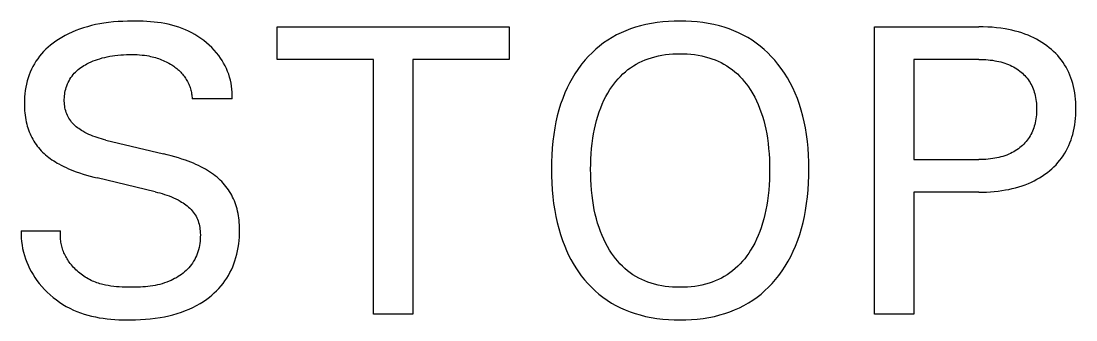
# Model space of a CAD drawing. Extents: x 0 to 420, y 0 to 297.
# Drawn here: x 157.35 to 165.43, y 209.38 to 211.67 of the extents above; entities that cross this region are included whole.
import ezdxf

# ---------------------------------------------------------------- set-up
doc = ezdxf.new("R2010")
doc.units = 0
doc.header["$LTSCALE"] = 23.1
doc.layers.add('10000_FRONT', color=7, linetype='CONTINUOUS')

msp = doc.modelspace()

# ---------------------------------------------------------------- linework, layer by layer
at = {"layer": '10000_FRONT', "color": 7, "linetype": 'CONTINUOUS'}
for p, q in [((157.8274, 211.618), (157.7966, 211.6076)), ((157.8585, 211.6273), (157.8274, 211.618)), ((157.8899, 211.6355), (157.8585, 211.6273)), ((157.9215, 211.6428), (157.8899, 211.6355)), ((157.9533, 211.6491), (157.9215, 211.6428)), ((157.9853, 211.6544), (157.9533, 211.6491)), ((158.0211, 211.6593), (157.9853, 211.6544)), ((158.057, 211.6632), (158.0211, 211.6593)), ((158.0931, 211.6661), (158.057, 211.6632)), ((158.1293, 211.6682), (158.0931, 211.6661)), ((158.1656, 211.6694), (158.1293, 211.6682)), ((158.202, 211.67), (158.1656, 211.6694)), ((158.2297, 211.67), (158.202, 211.67)), ((158.2575, 211.6696), (158.2297, 211.67)), ((158.2854, 211.6688), (158.2575, 211.6696)), ((158.3132, 211.6674), (158.2854, 211.6688)), ((158.3409, 211.6655), (158.3132, 211.6674)), ((158.3686, 211.6629), (158.3409, 211.6655)), ((158.3962, 211.6597), (158.3686, 211.6629)), ((158.4236, 211.6558), (158.3962, 211.6597)), ((158.4509, 211.6511), (158.4236, 211.6558)), ((158.4779, 211.6456), (158.4509, 211.6511)), ((158.5048, 211.6392), (158.4779, 211.6456)), ((158.5313, 211.6319), (158.5048, 211.6392)), ((158.5576, 211.6237), (158.5313, 211.6319)), ((158.5835, 211.6144), (158.5576, 211.6237)), ((159.3121, 211.3769), (159.3121, 211.6264)), ((159.3121, 211.6264), (161.088, 211.6264)), ((161.088, 211.6264), (161.088, 211.3769)), ((162.0569, 211.6228), (162.0197, 211.6105)), ((162.0946, 211.6336), (162.0569, 211.6228)), ((162.1371, 211.6439), (162.0946, 211.6336)), ((162.18, 211.6523), (162.1371, 211.6439)), ((162.2232, 211.6589), (162.18, 211.6523)), ((162.2666, 211.6639), (162.2232, 211.6589)), ((162.3102, 211.6674), (162.2666, 211.6639)), ((162.3539, 211.6694), (162.3102, 211.6674)), ((162.3977, 211.67), (162.3539, 211.6694)), ((162.4413, 211.6693), (162.3977, 211.67)), ((162.4848, 211.6673), (162.4413, 211.6693)), ((162.5282, 211.6638), (162.4848, 211.6673)), ((162.5715, 211.6588), (162.5282, 211.6638)), ((162.6144, 211.6521), (162.5715, 211.6588)), ((162.6571, 211.6437), (162.6144, 211.6521)), ((162.6994, 211.6335), (162.6571, 211.6437)), ((162.737, 211.6226), (162.6994, 211.6335)), ((162.7741, 211.6102), (162.737, 211.6226)), ((163.8868, 209.4264), (163.8868, 211.6264)), ((163.8868, 211.6264), (164.6866, 211.6264)), ((164.7205, 211.6259), (164.6866, 211.6264)), ((164.7545, 211.6247), (164.7205, 211.6259)), ((164.7884, 211.6226), (164.7545, 211.6247)), ((164.8222, 211.6194), (164.7884, 211.6226)), ((164.8559, 211.6153), (164.8222, 211.6194)), ((164.8895, 211.6101), (164.8559, 211.6153)), ((157.6615, 211.5453), (157.636, 211.5297)), ((157.6875, 211.5598), (157.6615, 211.5453)), ((157.7141, 211.5733), (157.6875, 211.5598)), ((157.7412, 211.5857), (157.7141, 211.5733)), ((157.7687, 211.5972), (157.7412, 211.5857)), ((157.7966, 211.6076), (157.7687, 211.5972)), ((158.6091, 211.604), (158.5835, 211.6144)), ((158.6337, 211.5928), (158.6091, 211.604)), ((158.6579, 211.5805), (158.6337, 211.5928)), ((158.6816, 211.5672), (158.6579, 211.5805)), ((158.7048, 211.5529), (158.6816, 211.5672)), ((158.7274, 211.5376), (158.7048, 211.5529)), ((158.7493, 211.5214), (158.7274, 211.5376)), ((161.8774, 211.545), (161.8441, 211.5245)), ((161.9118, 211.5638), (161.8774, 211.545)), ((161.947, 211.581), (161.9118, 211.5638)), ((161.983, 211.5965), (161.947, 211.581)), ((162.0197, 211.6105), (161.983, 211.5965)), ((162.8107, 211.5962), (162.7741, 211.6102)), ((162.8467, 211.5805), (162.8107, 211.5962)), ((162.8818, 211.5633), (162.8467, 211.5805)), ((162.9161, 211.5444), (162.8818, 211.5633)), ((162.9493, 211.5238), (162.9161, 211.5444)), ((164.9149, 211.6053), (164.8895, 211.6101)), ((164.9402, 211.5999), (164.9149, 211.6053)), ((164.9654, 211.5937), (164.9402, 211.5999)), ((164.9903, 211.5868), (164.9654, 211.5937)), ((165.015, 211.5791), (164.9903, 211.5868)), ((165.0395, 211.5706), (165.015, 211.5791)), ((165.0636, 211.5612), (165.0395, 211.5706)), ((165.0855, 211.5518), (165.0636, 211.5612)), ((165.1071, 211.5417), (165.0855, 211.5518)), ((165.1283, 211.5308), (165.1071, 211.5417)), ((157.5403, 211.4546), (157.5232, 211.4374)), ((157.5582, 211.4711), (157.5403, 211.4546)), ((157.5768, 211.4869), (157.5582, 211.4711)), ((157.596, 211.5019), (157.5768, 211.4869)), ((157.6158, 211.5162), (157.596, 211.5019)), ((157.636, 211.5297), (157.6158, 211.5162)), ((158.7705, 211.5043), (158.7493, 211.5214)), ((158.7909, 211.4863), (158.7705, 211.5043)), ((158.8105, 211.4674), (158.7909, 211.4863)), ((158.8292, 211.4478), (158.8105, 211.4674)), ((161.7521, 211.4546), (161.7238, 211.4284)), ((161.7816, 211.4794), (161.7521, 211.4546)), ((161.8123, 211.5027), (161.7816, 211.4794)), ((161.8441, 211.5245), (161.8123, 211.5027)), ((162.9812, 211.5018), (162.9493, 211.5238)), ((163.0119, 211.4784), (162.9812, 211.5018)), ((163.0414, 211.4534), (163.0119, 211.4784)), ((165.1492, 211.5192), (165.1283, 211.5308)), ((165.1696, 211.5068), (165.1492, 211.5192)), ((165.1895, 211.4937), (165.1696, 211.5068)), ((165.2089, 211.4798), (165.1895, 211.4937)), ((165.2264, 211.4662), (165.2089, 211.4798)), ((165.2434, 211.452), (165.2264, 211.4662)), ((157.4774, 211.3819), (157.4642, 211.3625)), ((157.4914, 211.4006), (157.4774, 211.3819)), ((157.5068, 211.4194), (157.4914, 211.4006)), ((157.5232, 211.4374), (157.5068, 211.4194)), ((157.9194, 211.3713), (157.9362, 211.3771)), ((157.9362, 211.3771), (157.9532, 211.3824)), ((157.9532, 211.3824), (157.9722, 211.3877)), ((157.9722, 211.3877), (157.9914, 211.3925)), ((157.9914, 211.3925), (158.0107, 211.3967)), ((158.0107, 211.3967), (158.0301, 211.4004)), ((158.0301, 211.4004), (158.0496, 211.4036)), ((158.0496, 211.4036), (158.0691, 211.4063)), ((158.0691, 211.4063), (158.0912, 211.4089)), ((158.0912, 211.4089), (158.1133, 211.411)), ((158.1133, 211.411), (158.1354, 211.4126)), ((158.1354, 211.4126), (158.1576, 211.4137)), ((158.1576, 211.4137), (158.1798, 211.4142)), ((158.1798, 211.4142), (158.202, 211.4143)), ((158.202, 211.4143), (158.2208, 211.414)), ((158.2208, 211.414), (158.2397, 211.4132)), ((158.2397, 211.4132), (158.2585, 211.4121)), ((158.2585, 211.4121), (158.2773, 211.4104)), ((158.2773, 211.4104), (158.296, 211.4082)), ((158.296, 211.4082), (158.3146, 211.4055)), ((158.3146, 211.4055), (158.3283, 211.4031)), ((158.3283, 211.4031), (158.342, 211.4003)), ((158.342, 211.4003), (158.3555, 211.3972)), ((158.3555, 211.3972), (158.3677, 211.3941)), ((158.3677, 211.3941), (158.3798, 211.3908)), ((158.3798, 211.3908), (158.3917, 211.3871)), ((158.3917, 211.3871), (158.4036, 211.3832)), ((158.4036, 211.3832), (158.4154, 211.379)), ((158.4154, 211.379), (158.427, 211.3745)), ((158.427, 211.3745), (158.4385, 211.3697)), ((158.847, 211.4273), (158.8292, 211.4478)), ((158.8638, 211.406), (158.847, 211.4273)), ((158.8773, 211.3872), (158.8638, 211.406)), ((158.8901, 211.3678), (158.8773, 211.3872)), ((160.0496, 211.3769), (159.3121, 211.3769)), ((160.0496, 209.4264), (160.0496, 211.3769)), ((160.3505, 211.3769), (160.3505, 209.4264)), ((161.088, 211.3769), (160.3505, 211.3769)), ((161.6966, 211.4009), (161.6708, 211.3723)), ((161.7238, 211.4284), (161.6966, 211.4009)), ((162.1073, 211.3632), (162.1305, 211.3732)), ((162.1305, 211.3732), (162.1541, 211.3821)), ((162.1541, 211.3821), (162.1781, 211.39)), ((162.1781, 211.39), (162.2048, 211.3976)), ((162.2048, 211.3976), (162.2318, 211.404)), ((162.2318, 211.404), (162.2591, 211.4093)), ((162.2591, 211.4093), (162.2866, 211.4135)), ((162.2866, 211.4135), (162.3142, 211.4166)), ((162.3142, 211.4166), (162.342, 211.4188)), ((162.342, 211.4188), (162.3699, 211.4201)), ((162.3699, 211.4201), (162.3977, 211.4205)), ((162.3977, 211.4205), (162.4257, 211.4201)), ((162.4257, 211.4201), (162.4537, 211.4189)), ((162.4537, 211.4189), (162.4816, 211.4167)), ((162.4816, 211.4167), (162.5093, 211.4135)), ((162.5093, 211.4135), (162.5369, 211.4093)), ((162.5369, 211.4093), (162.5643, 211.4041)), ((162.5643, 211.4041), (162.5914, 211.3976)), ((162.5914, 211.3976), (162.6183, 211.39)), ((162.6183, 211.39), (162.6423, 211.3821)), ((162.6423, 211.3821), (162.6659, 211.3732)), ((162.6659, 211.3732), (162.6892, 211.3632)), ((163.0698, 211.4271), (163.0414, 211.4534)), ((163.097, 211.3996), (163.0698, 211.4271)), ((163.123, 211.3708), (163.097, 211.3996)), ((164.1877, 211.3769), (164.1877, 210.6098)), ((164.6866, 211.3769), (164.1877, 211.3769)), ((164.6866, 211.3769), (164.7042, 211.3767)), ((164.7042, 211.3767), (164.7218, 211.3762)), ((164.7218, 211.3762), (164.7394, 211.3752)), ((164.7394, 211.3752), (164.757, 211.3739)), ((164.757, 211.3739), (164.7745, 211.3721)), ((165.2598, 211.4372), (165.2434, 211.452)), ((165.2756, 211.4217), (165.2598, 211.4372)), ((165.2908, 211.4056), (165.2756, 211.4217)), ((165.3053, 211.3889), (165.2908, 211.4056)), ((165.319, 211.3716), (165.3053, 211.3889)), ((157.4302, 211.3012), (157.4207, 211.2798)), ((157.4406, 211.3221), (157.4302, 211.3012)), ((157.452, 211.3426), (157.4406, 211.3221)), ((157.4642, 211.3625), (157.452, 211.3426)), ((157.7771, 211.2895), (157.7872, 211.2983)), ((157.7872, 211.2983), (157.7977, 211.3067)), ((157.7977, 211.3067), (157.8085, 211.3146)), ((157.8085, 211.3146), (157.8196, 211.3222)), ((157.8196, 211.3222), (157.8309, 211.3293)), ((157.8309, 211.3293), (157.8425, 211.3361)), ((157.8425, 211.3361), (157.8543, 211.3426)), ((157.8543, 211.3426), (157.8702, 211.3506)), ((157.8702, 211.3506), (157.8864, 211.3581)), ((157.8864, 211.3581), (157.9028, 211.365)), ((157.9028, 211.365), (157.9194, 211.3713)), ((158.4385, 211.3697), (158.4499, 211.3646)), ((158.4499, 211.3646), (158.4611, 211.3592)), ((158.4611, 211.3592), (158.4722, 211.3536)), ((158.4722, 211.3536), (158.4831, 211.3476)), ((158.4831, 211.3476), (158.4939, 211.3413)), ((158.4939, 211.3413), (158.5045, 211.3348)), ((158.5045, 211.3348), (158.5127, 211.3294)), ((158.5127, 211.3294), (158.5208, 211.3239)), ((158.5208, 211.3239), (158.5287, 211.3181)), ((158.5287, 211.3181), (158.5366, 211.3122)), ((158.5366, 211.3122), (158.5442, 211.3061)), ((158.5442, 211.3061), (158.5517, 211.2998)), ((158.5517, 211.2998), (158.559, 211.2932)), ((158.559, 211.2932), (158.5662, 211.2865)), ((158.902, 211.348), (158.8901, 211.3678)), ((158.913, 211.3276), (158.902, 211.348)), ((158.9231, 211.3068), (158.913, 211.3276)), ((158.9322, 211.2855), (158.9231, 211.3068)), ((161.6148, 211.3003), (161.5921, 211.2663)), ((161.639, 211.3333), (161.6148, 211.3003)), ((161.6462, 211.3426), (161.639, 211.3333)), ((161.6708, 211.3723), (161.6462, 211.3426)), ((161.9792, 211.2824), (161.9993, 211.2986)), ((161.9993, 211.2986), (162.0196, 211.3135)), ((162.0196, 211.3135), (162.0407, 211.3274)), ((162.0407, 211.3274), (162.0623, 211.3403)), ((162.0623, 211.3403), (162.0846, 211.3523)), ((162.0846, 211.3523), (162.1073, 211.3632)), ((162.6892, 211.3632), (162.712, 211.3523)), ((162.712, 211.3523), (162.7344, 211.3403)), ((162.7344, 211.3403), (162.7561, 211.3274)), ((162.7561, 211.3274), (162.7772, 211.3135)), ((162.7772, 211.3135), (162.7976, 211.2986)), ((162.7976, 211.2986), (162.8177, 211.2824)), ((163.1477, 211.341), (163.123, 211.3708)), ((163.1737, 211.3066), (163.1477, 211.341)), ((163.1981, 211.2711), (163.1737, 211.3066)), ((164.7745, 211.3721), (164.792, 211.3698)), ((164.792, 211.3698), (164.8094, 211.367)), ((164.8094, 211.367), (164.8247, 211.3641)), ((164.8247, 211.3641), (164.8399, 211.3608)), ((164.8399, 211.3608), (164.855, 211.3571)), ((164.855, 211.3571), (164.87, 211.3529)), ((164.87, 211.3529), (164.8848, 211.3482)), ((164.8848, 211.3482), (164.8994, 211.3431)), ((164.8994, 211.3431), (164.9139, 211.3374)), ((164.9139, 211.3374), (164.9269, 211.3317)), ((164.9269, 211.3317), (164.9398, 211.3256)), ((164.9398, 211.3256), (164.9524, 211.319)), ((164.9524, 211.319), (164.9647, 211.312)), ((164.9647, 211.312), (164.9768, 211.3044)), ((164.9768, 211.3044), (164.9886, 211.2965)), ((164.9886, 211.2965), (165, 211.288)), ((165.3319, 211.3537), (165.319, 211.3716)), ((165.3441, 211.3352), (165.3319, 211.3537)), ((165.3553, 211.3162), (165.3441, 211.3352)), ((165.3658, 211.2967), (165.3553, 211.3162)), ((165.3754, 211.2767), (165.3658, 211.2967)), ((157.3975, 211.212), (157.3915, 211.1879)), ((157.4046, 211.2359), (157.3975, 211.212)), ((157.4122, 211.258), (157.4046, 211.2359)), ((157.4207, 211.2798), (157.4122, 211.258)), ((157.7114, 211.2013), (157.7178, 211.2138)), ((157.7178, 211.2138), (157.7248, 211.2259)), ((157.7248, 211.2259), (157.7323, 211.2377)), ((157.7323, 211.2377), (157.7404, 211.2492)), ((157.7404, 211.2492), (157.749, 211.2601)), ((157.749, 211.2601), (157.7581, 211.2707)), ((157.7581, 211.2707), (157.7674, 211.2803)), ((157.7674, 211.2803), (157.7771, 211.2895)), ((158.5662, 211.2865), (158.5731, 211.2796)), ((158.5731, 211.2796), (158.5798, 211.2725)), ((158.5798, 211.2725), (158.5862, 211.2651)), ((158.5862, 211.2651), (158.5927, 211.2574)), ((158.5927, 211.2574), (158.5988, 211.2494)), ((158.5988, 211.2494), (158.6047, 211.2411)), ((158.6047, 211.2411), (158.6104, 211.2327)), ((158.6104, 211.2327), (158.6157, 211.2242)), ((158.6157, 211.2242), (158.6208, 211.2154)), ((158.6208, 211.2154), (158.6256, 211.2065)), ((158.9404, 211.2637), (158.9322, 211.2855)), ((158.9475, 211.2416), (158.9404, 211.2637)), ((158.9536, 211.219), (158.9475, 211.2416)), ((158.9586, 211.196), (158.9536, 211.219)), ((161.571, 211.2314), (161.5513, 211.1956)), ((161.5921, 211.2663), (161.571, 211.2314)), ((161.9071, 211.2087), (161.9239, 211.2283)), ((161.9239, 211.2283), (161.9416, 211.2471)), ((161.9416, 211.2471), (161.96, 211.2652)), ((161.96, 211.2652), (161.9792, 211.2824)), ((162.8177, 211.2824), (162.8369, 211.2652)), ((162.8369, 211.2652), (162.8554, 211.2472)), ((162.8554, 211.2472), (162.8731, 211.2283)), ((162.8731, 211.2283), (162.8899, 211.2087)), ((163.2208, 211.2346), (163.1981, 211.2711)), ((163.242, 211.1971), (163.2208, 211.2346)), ((165, 211.288), (165.0103, 211.2797)), ((165.0103, 211.2797), (165.0203, 211.2711)), ((165.0203, 211.2711), (165.0299, 211.262)), ((165.0299, 211.262), (165.0391, 211.2526)), ((165.0391, 211.2526), (165.048, 211.2428)), ((165.048, 211.2428), (165.0564, 211.2326)), ((165.0564, 211.2326), (165.0644, 211.2221)), ((165.0644, 211.2221), (165.0719, 211.2113)), ((165.0719, 211.2113), (165.079, 211.2)), ((165.3842, 211.2564), (165.3754, 211.2767)), ((165.3922, 211.2357), (165.3842, 211.2564)), ((165.3994, 211.2148), (165.3922, 211.2357)), ((165.4057, 211.1936), (165.3994, 211.2148)), ((157.3826, 211.1389), (157.3795, 211.1142)), ((157.3866, 211.1635), (157.3826, 211.1389)), ((157.3915, 211.1879), (157.3866, 211.1635)), ((157.6863, 211.1241), (157.689, 211.1372)), ((157.689, 211.1372), (157.6923, 211.1501)), ((157.6923, 211.1501), (157.6961, 211.1629)), ((157.6961, 211.1629), (157.7005, 211.1756)), ((157.7005, 211.1756), (157.7056, 211.1886)), ((157.7056, 211.1886), (157.7114, 211.2013)), ((158.6256, 211.2065), (158.6301, 211.1974)), ((158.6301, 211.1974), (158.6343, 211.1882)), ((158.6343, 211.1882), (158.6382, 211.1789)), ((158.6382, 211.1789), (158.6417, 211.1699)), ((158.6417, 211.1699), (158.6448, 211.1608)), ((158.6448, 211.1608), (158.6477, 211.1516)), ((158.6477, 211.1516), (158.6503, 211.1423)), ((158.6503, 211.1423), (158.6527, 211.133)), ((158.6527, 211.133), (158.6547, 211.1236)), ((158.9625, 211.1727), (158.9586, 211.196)), ((158.9652, 211.149), (158.9625, 211.1727)), ((158.9667, 211.125), (158.9652, 211.149)), ((161.533, 211.159), (161.5163, 211.1217)), ((161.5513, 211.1956), (161.533, 211.159)), ((161.8448, 211.1193), (161.8614, 211.1461)), ((161.8614, 211.1461), (161.8758, 211.1675)), ((161.8758, 211.1675), (161.891, 211.1884)), ((161.891, 211.1884), (161.9071, 211.2087)), ((162.8899, 211.2087), (162.906, 211.1884)), ((162.906, 211.1884), (162.9212, 211.1676)), ((162.9212, 211.1676), (162.9357, 211.1461)), ((162.9357, 211.1461), (162.9402, 211.139)), ((162.9402, 211.139), (162.9558, 211.1132)), ((163.2615, 211.1587), (163.242, 211.1971)), ((163.2794, 211.1196), (163.2615, 211.1587)), ((165.079, 211.2), (165.0856, 211.1884)), ((165.0856, 211.1884), (165.0917, 211.1765)), ((165.0917, 211.1765), (165.0974, 211.1644)), ((165.0974, 211.1644), (165.1025, 211.1521)), ((165.1025, 211.1521), (165.1072, 211.1396)), ((165.1072, 211.1396), (165.1113, 211.1269)), ((165.4118, 211.1699), (165.4057, 211.1936)), ((165.417, 211.1459), (165.4118, 211.1699)), ((165.4212, 211.1218), (165.417, 211.1459)), ((157.3757, 211.05), (157.3756, 211.0354)), ((157.3761, 211.0645), (157.3757, 211.05)), ((157.3774, 211.0894), (157.3761, 211.0645)), ((157.3795, 211.1142), (157.3774, 211.0894)), ((157.6811, 211.0707), (157.6816, 211.0842)), ((157.6812, 211.0573), (157.6811, 211.0707)), ((157.6818, 211.0447), (157.6812, 211.0573)), ((157.6816, 211.0842), (157.6826, 211.0976)), ((157.6826, 211.0976), (157.6842, 211.1109)), ((157.6842, 211.1109), (157.6863, 211.1241)), ((158.6547, 211.1236), (158.6564, 211.1142)), ((158.6564, 211.1142), (158.6579, 211.1047)), ((158.6579, 211.1047), (158.659, 211.0951)), ((158.659, 211.0951), (158.6599, 211.0855)), ((158.6599, 211.0855), (158.6604, 211.076)), ((158.966, 211.076), (158.6604, 211.076)), ((158.966, 211.076), (158.967, 211.1006)), ((158.967, 211.1006), (158.9667, 211.125)), ((161.499, 211.0785), (161.4835, 211.0346)), ((161.5163, 211.1217), (161.499, 211.0785)), ((161.8021, 211.0351), (161.8152, 211.0637)), ((161.8152, 211.0637), (161.8295, 211.0918)), ((161.8295, 211.0918), (161.8448, 211.1193)), ((162.9558, 211.1132), (162.9702, 211.0868)), ((162.9702, 211.0868), (162.9836, 211.0599)), ((162.9836, 211.0599), (162.996, 211.0325)), ((163.2969, 211.0765), (163.2794, 211.1196)), ((163.3126, 211.0327), (163.2969, 211.0765)), ((165.1113, 211.1269), (165.115, 211.1141)), ((165.115, 211.1141), (165.1186, 211.0997)), ((165.1186, 211.0997), (165.1216, 211.0851)), ((165.1216, 211.0851), (165.1241, 211.0705)), ((165.1241, 211.0705), (165.1261, 211.0558)), ((165.1261, 211.0558), (165.1276, 211.041)), ((165.4246, 211.0975), (165.4212, 211.1218)), ((165.4272, 211.0731), (165.4246, 211.0975)), ((165.4289, 211.0487), (165.4272, 211.0731)), ((157.3756, 211.0354), (157.3759, 211.0182)), ((157.3759, 211.0182), (157.3765, 211.0009)), ((157.3765, 211.0009), (157.3775, 210.9837)), ((157.3775, 210.9837), (157.379, 210.9666)), ((157.6829, 211.0321), (157.6818, 211.0447)), ((157.6844, 211.0196), (157.6829, 211.0321)), ((157.6865, 211.0072), (157.6844, 211.0196)), ((157.6891, 210.9949), (157.6865, 211.0072)), ((157.6923, 210.9828), (157.6891, 210.9949)), ((157.696, 210.9708), (157.6923, 210.9828)), ((157.7003, 210.9591), (157.696, 210.9708)), ((161.4698, 210.9901), (161.4577, 210.9451)), ((161.4835, 211.0346), (161.4698, 210.9901)), ((161.7681, 210.9434), (161.7791, 210.9765)), ((161.7791, 210.9765), (161.7901, 211.006)), ((161.7901, 211.006), (161.8021, 211.0351)), ((162.996, 211.0325), (163.0075, 211.0047)), ((163.0075, 211.0047), (163.0179, 210.9765)), ((163.0179, 210.9765), (163.029, 210.9434)), ((163.3265, 210.9883), (163.3126, 211.0327)), ((163.3387, 210.9434), (163.3265, 210.9883)), ((165.1276, 211.041), (165.1286, 211.0262)), ((165.1286, 211.0262), (165.1292, 211.0113)), ((165.1292, 210.9814), (165.1286, 210.9665)), ((165.1292, 211.0113), (165.1294, 210.9964)), ((165.1294, 210.9964), (165.1292, 210.9814)), ((165.43, 211.0241), (165.4289, 211.0487)), ((165.429, 210.9498), (165.43, 210.9746)), ((165.4303, 210.9996), (165.43, 211.0241)), ((165.43, 210.9746), (165.4303, 210.9996)), ((157.379, 210.9666), (157.3809, 210.9495)), ((157.3809, 210.9495), (157.3833, 210.9324)), ((157.3833, 210.9324), (157.3862, 210.9155)), ((157.3862, 210.9155), (157.3897, 210.8987)), ((157.3897, 210.8987), (157.3936, 210.8819)), ((157.7051, 210.9477), (157.7003, 210.9591)), ((157.7105, 210.9365), (157.7051, 210.9477)), ((157.7166, 210.9258), (157.7105, 210.9365)), ((157.7231, 210.9156), (157.7166, 210.9258)), ((157.7301, 210.9058), (157.7231, 210.9156)), ((157.7377, 210.8963), (157.7301, 210.9058)), ((157.7457, 210.8872), (157.7377, 210.8963)), ((161.4473, 210.8997), (161.4383, 210.854)), ((161.4577, 210.9451), (161.4473, 210.8997)), ((161.7496, 210.8761), (161.7583, 210.9099)), ((161.7583, 210.9099), (161.7681, 210.9434)), ((163.029, 210.9434), (163.0388, 210.9099)), ((163.0388, 210.9099), (163.0475, 210.8761)), ((163.3493, 210.8981), (163.3387, 210.9434)), ((163.3584, 210.8525), (163.3493, 210.8981)), ((165.1188, 210.8923), (165.1152, 210.8778)), ((165.1217, 210.907), (165.1188, 210.8923)), ((165.1242, 210.9218), (165.1217, 210.907)), ((165.1262, 210.9366), (165.1242, 210.9218)), ((165.1276, 210.9515), (165.1262, 210.9366)), ((165.1286, 210.9665), (165.1276, 210.9515)), ((165.4214, 210.8755), (165.4248, 210.9002)), ((165.4248, 210.9002), (165.4273, 210.9249)), ((165.4273, 210.9249), (165.429, 210.9498)), ((157.3936, 210.8819), (157.3978, 210.8668)), ((157.3978, 210.8668), (157.4023, 210.8518)), ((157.4023, 210.8518), (157.4074, 210.8369)), ((157.4074, 210.8369), (157.4129, 210.8223)), ((157.4129, 210.8223), (157.4189, 210.8077)), ((157.4189, 210.8077), (157.4254, 210.7934)), ((157.7542, 210.8784), (157.7457, 210.8872)), ((157.7631, 210.87), (157.7542, 210.8784)), ((157.7723, 210.8619), (157.7631, 210.87)), ((157.7819, 210.8542), (157.7723, 210.8619)), ((157.7917, 210.8468), (157.7819, 210.8542)), ((157.8018, 210.8397), (157.7917, 210.8468)), ((157.8121, 210.8329), (157.8018, 210.8397)), ((157.8226, 210.8265), (157.8121, 210.8329)), ((157.8377, 210.8179), (157.8226, 210.8265)), ((157.8531, 210.8099), (157.8377, 210.8179)), ((157.8687, 210.8025), (157.8531, 210.8099)), ((161.4383, 210.854), (161.43, 210.8021)), ((161.7297, 210.7733), (161.7353, 210.8078)), ((161.7353, 210.8078), (161.7419, 210.842)), ((161.7419, 210.842), (161.7496, 210.8761)), ((163.0475, 210.8761), (163.0551, 210.842)), ((163.0551, 210.842), (163.0617, 210.8078)), ((163.0617, 210.8078), (163.0673, 210.7733)), ((163.3668, 210.8008), (163.3584, 210.8525)), ((165.0922, 210.8147), (165.0862, 210.8027)), ((165.0978, 210.827), (165.0922, 210.8147)), ((165.1028, 210.8394), (165.0978, 210.827)), ((165.1074, 210.852), (165.1028, 210.8394)), ((165.1116, 210.8648), (165.1074, 210.852)), ((165.1152, 210.8778), (165.1116, 210.8648)), ((165.4061, 210.8026), (165.4121, 210.8267)), ((165.4121, 210.8267), (165.4172, 210.851)), ((165.4172, 210.851), (165.4214, 210.8755)), ((157.4254, 210.7934), (157.4323, 210.7794)), ((157.4323, 210.7794), (157.4398, 210.7656)), ((157.4398, 210.7656), (157.4477, 210.752)), ((157.4477, 210.752), (157.456, 210.7389)), ((157.456, 210.7389), (157.4648, 210.726)), ((157.8845, 210.7956), (157.8687, 210.8025)), ((157.9005, 210.7892), (157.8845, 210.7956)), ((157.9167, 210.7833), (157.9005, 210.7892)), ((157.933, 210.7778), (157.9167, 210.7833)), ((157.9494, 210.7727), (157.933, 210.7778)), ((157.966, 210.768), (157.9494, 210.7727)), ((157.9826, 210.7636), (157.966, 210.768)), ((157.9993, 210.7594), (157.9826, 210.7636)), ((157.9993, 210.7594), (158.4421, 210.6534)), ((161.4234, 210.7498), (161.4184, 210.6974)), ((161.43, 210.8021), (161.4234, 210.7498)), ((161.7203, 210.6947), (161.7244, 210.7341)), ((161.7244, 210.7341), (161.7297, 210.7733)), ((163.0673, 210.7733), (163.0726, 210.7341)), ((163.0726, 210.7341), (163.0768, 210.6947)), ((163.3735, 210.7488), (163.3668, 210.8008)), ((163.3785, 210.6967), (163.3735, 210.7488)), ((165.0311, 210.7282), (165.0216, 210.719)), ((165.0403, 210.7378), (165.0311, 210.7282)), ((165.049, 210.7477), (165.0403, 210.7378)), ((165.0573, 210.758), (165.049, 210.7477)), ((165.0652, 210.7686), (165.0573, 210.758)), ((165.0726, 210.7795), (165.0652, 210.7686)), ((165.0796, 210.791), (165.0726, 210.7795)), ((165.0862, 210.8027), (165.0796, 210.791)), ((165.3763, 210.7183), (165.3849, 210.7389)), ((165.3849, 210.7389), (165.3928, 210.7599)), ((165.3928, 210.7599), (165.3998, 210.7811)), ((165.3998, 210.7811), (165.4061, 210.8026)), ((157.4648, 210.726), (157.474, 210.7135)), ((157.474, 210.7135), (157.4837, 210.7013)), ((157.4837, 210.7013), (157.4937, 210.6894)), ((157.4937, 210.6894), (157.5042, 210.6779)), ((157.5042, 210.6779), (157.515, 210.6668)), ((157.515, 210.6668), (157.5262, 210.656)), ((157.5262, 210.656), (157.5378, 210.6456)), ((157.5378, 210.6456), (157.5496, 210.6357)), ((158.4705, 210.6464), (158.4421, 210.6534)), ((158.4987, 210.639), (158.4705, 210.6464)), ((161.4184, 210.6974), (161.415, 210.6449)), ((161.715, 210.6157), (161.7171, 210.6552)), ((161.7171, 210.6552), (161.7203, 210.6947)), ((163.0768, 210.6947), (163.0799, 210.6552)), ((163.0799, 210.6552), (163.0821, 210.6157)), ((163.382, 210.6444), (163.3785, 210.6967)), ((164.9153, 210.6507), (164.9008, 210.6448)), ((164.9284, 210.6565), (164.9153, 210.6507)), ((164.9413, 210.6629), (164.9284, 210.6565)), ((164.9539, 210.6697), (164.9413, 210.6629)), ((164.9663, 210.677), (164.9539, 210.6697)), ((164.9784, 210.6848), (164.9663, 210.677)), ((164.9901, 210.693), (164.9784, 210.6848)), ((165.0016, 210.7018), (164.9901, 210.693)), ((165.0118, 210.7102), (165.0016, 210.7018)), ((165.0216, 210.719), (165.0118, 210.7102)), ((165.3333, 210.6399), (165.3453, 210.6588)), ((165.3453, 210.6588), (165.3565, 210.6781)), ((165.3565, 210.6781), (165.3668, 210.698)), ((165.3668, 210.698), (165.3763, 210.7183)), ((157.5496, 210.6357), (157.5618, 210.6261)), ((157.5618, 210.6261), (157.5743, 210.617)), ((157.5743, 210.617), (157.587, 210.6082)), ((157.587, 210.6082), (157.6, 210.5997)), ((157.6, 210.5997), (157.6131, 210.5916)), ((157.6131, 210.5916), (157.6265, 210.5837)), ((157.6265, 210.5837), (157.64, 210.5762)), ((157.64, 210.5762), (157.6583, 210.5665)), ((157.6583, 210.5665), (157.6768, 210.5573)), ((158.5269, 210.6312), (158.4987, 210.639)), ((158.5549, 210.6228), (158.5269, 210.6312)), ((158.5827, 210.6139), (158.5549, 210.6228)), ((158.6103, 210.6044), (158.5827, 210.6139)), ((158.6304, 210.5971), (158.6103, 210.6044)), ((158.6503, 210.5894), (158.6304, 210.5971)), ((158.67, 210.5813), (158.6503, 210.5894)), ((158.6896, 210.5728), (158.67, 210.5813)), ((158.709, 210.5639), (158.6896, 210.5728)), ((161.413, 210.5923), (161.4123, 210.5396)), ((161.415, 210.6449), (161.413, 210.5923)), ((161.7133, 210.5365), (161.7137, 210.5761)), ((161.7137, 210.5761), (161.715, 210.6157)), ((163.0821, 210.6157), (163.0833, 210.5761)), ((163.0833, 210.5761), (163.0838, 210.5365)), ((163.384, 210.592), (163.382, 210.6444)), ((163.3847, 210.5396), (163.384, 210.592)), ((164.1877, 210.6098), (164.6866, 210.6098)), ((164.7044, 210.6099), (164.6866, 210.6098)), ((164.7221, 210.6105), (164.7044, 210.6099)), ((164.7398, 210.6115), (164.7221, 210.6105)), ((164.7575, 210.6129), (164.7398, 210.6115)), ((164.7752, 210.6148), (164.7575, 210.6129)), ((164.7928, 210.6171), (164.7752, 210.6148)), ((164.8103, 210.62), (164.7928, 210.6171)), ((164.8257, 210.623), (164.8103, 210.62)), ((164.841, 210.6264), (164.8257, 210.623)), ((164.8562, 210.6302), (164.841, 210.6264)), ((164.8712, 210.6346), (164.8562, 210.6302)), ((164.8861, 210.6394), (164.8712, 210.6346)), ((164.9008, 210.6448), (164.8861, 210.6394)), ((165.2623, 210.5551), (165.2779, 210.5709)), ((165.2779, 210.5709), (165.2929, 210.5872)), ((165.2929, 210.5872), (165.3071, 210.6042)), ((165.3071, 210.6042), (165.3206, 210.6218)), ((165.3206, 210.6218), (165.3333, 210.6399)), ((157.6768, 210.5573), (157.6955, 210.5485)), ((157.6955, 210.5485), (157.7144, 210.5402)), ((157.7144, 210.5402), (157.7334, 210.5322)), ((157.7334, 210.5322), (157.7527, 210.5247)), ((157.7527, 210.5247), (157.772, 210.5174)), ((157.772, 210.5174), (157.7986, 210.5081)), ((157.7986, 210.5081), (157.8253, 210.4993)), ((157.8253, 210.4993), (157.8522, 210.4911)), ((157.8522, 210.4911), (157.8793, 210.4834)), ((158.7281, 210.5545), (158.709, 210.5639)), ((158.747, 210.5446), (158.7281, 210.5545)), ((158.7629, 210.5358), (158.747, 210.5446)), ((158.7785, 210.5266), (158.7629, 210.5358)), ((158.7938, 210.517), (158.7785, 210.5266)), ((158.8089, 210.507), (158.7938, 210.517)), ((158.8237, 210.4965), (158.8089, 210.507)), ((158.8381, 210.4856), (158.8237, 210.4965)), ((158.8522, 210.4741), (158.8381, 210.4856)), ((161.4123, 210.5396), (161.4129, 210.4861)), ((161.4129, 210.4861), (161.4148, 210.4326)), ((161.7136, 210.4962), (161.7133, 210.5365)), ((161.7149, 210.456), (161.7136, 210.4962)), ((163.0834, 210.4961), (163.0822, 210.4557)), ((163.0838, 210.5365), (163.0834, 210.4961)), ((163.3822, 210.4326), (163.3841, 210.4861)), ((163.3841, 210.4861), (163.3847, 210.5396)), ((165.1729, 210.4837), (165.1927, 210.4972)), ((165.1927, 210.4972), (165.2121, 210.5115)), ((165.2121, 210.5115), (165.2294, 210.5254)), ((165.2294, 210.5254), (165.2461, 210.5399)), ((165.2461, 210.5399), (165.2623, 210.5551)), ((157.8793, 210.4834), (157.9065, 210.4762)), ((157.9065, 210.4762), (157.9338, 210.4694)), ((158.3766, 210.3634), (157.9338, 210.4694)), ((158.8643, 210.4635), (158.8522, 210.4741)), ((158.8761, 210.4525), (158.8643, 210.4635)), ((158.8875, 210.4411), (158.8761, 210.4525)), ((158.8986, 210.4294), (158.8875, 210.4411)), ((158.9093, 210.4173), (158.8986, 210.4294)), ((158.9195, 210.4048), (158.9093, 210.4173)), ((158.9293, 210.392), (158.9195, 210.4048)), ((161.4148, 210.4326), (161.4182, 210.3792)), ((161.717, 210.4158), (161.7149, 210.456)), ((161.7201, 210.3756), (161.717, 210.4158)), ((163.0801, 210.4154), (163.077, 210.3752)), ((163.0822, 210.4557), (163.0801, 210.4154)), ((163.3788, 210.3793), (163.3822, 210.4326)), ((164.9935, 210.4011), (165.0183, 210.409)), ((165.0183, 210.409), (165.0428, 210.4178)), ((165.0428, 210.4178), (165.0671, 210.4275)), ((165.0671, 210.4275), (165.089, 210.4372)), ((165.089, 210.4372), (165.1106, 210.4477)), ((165.1106, 210.4477), (165.1318, 210.4589)), ((165.1318, 210.4589), (165.1526, 210.4709)), ((165.1526, 210.4709), (165.1729, 210.4837)), ((158.3766, 210.3634), (158.3947, 210.3589)), ((158.3947, 210.3589), (158.4128, 210.3542)), ((158.4128, 210.3542), (158.4307, 210.3491)), ((158.4307, 210.3491), (158.4486, 210.3436)), ((158.4486, 210.3436), (158.4663, 210.3378)), ((158.4663, 210.3378), (158.4839, 210.3315)), ((158.4839, 210.3315), (158.5013, 210.3247)), ((158.5013, 210.3247), (158.5185, 210.3174)), ((158.9386, 210.3788), (158.9293, 210.392)), ((158.9475, 210.3653), (158.9386, 210.3788)), ((158.9558, 210.3515), (158.9475, 210.3653)), ((158.9637, 210.3374), (158.9558, 210.3515)), ((158.971, 210.323), (158.9637, 210.3374)), ((158.9779, 210.3084), (158.971, 210.323)), ((161.4182, 210.3792), (161.4231, 210.3259)), ((161.4231, 210.3259), (161.4296, 210.2728)), ((161.7242, 210.3356), (161.7201, 210.3756)), ((161.7294, 210.2957), (161.7242, 210.3356)), ((163.0729, 210.335), (163.0677, 210.295)), ((163.077, 210.3752), (163.0729, 210.335)), ((163.3673, 210.273), (163.3739, 210.326)), ((163.3739, 210.326), (163.3788, 210.3793)), ((164.1877, 210.3603), (164.1877, 209.4264)), ((164.6866, 210.3603), (164.1877, 210.3603)), ((164.6866, 210.3603), (164.716, 210.3606)), ((164.716, 210.3606), (164.7455, 210.3615)), ((164.7455, 210.3615), (164.7749, 210.3631)), ((164.7749, 210.3631), (164.8043, 210.3655)), ((164.8043, 210.3655), (164.8336, 210.3685)), ((164.8336, 210.3685), (164.8628, 210.3724)), ((164.8628, 210.3724), (164.8919, 210.3771)), ((164.8919, 210.3771), (164.9175, 210.382)), ((164.9175, 210.382), (164.943, 210.3876)), ((164.943, 210.3876), (164.9684, 210.394)), ((164.9684, 210.394), (164.9935, 210.4011)), ((158.5185, 210.3174), (158.5355, 210.3095)), ((158.5355, 210.3095), (158.5523, 210.301)), ((158.5523, 210.301), (158.5689, 210.2919)), ((158.5689, 210.2919), (158.5803, 210.2851)), ((158.5803, 210.2851), (158.5915, 210.278)), ((158.5915, 210.278), (158.6025, 210.2706)), ((158.6025, 210.2706), (158.6132, 210.2628)), ((158.6132, 210.2628), (158.6236, 210.2547)), ((158.6236, 210.2547), (158.6337, 210.2462)), ((158.6337, 210.2462), (158.6434, 210.2374)), ((158.9843, 210.2935), (158.9779, 210.3084)), ((158.9901, 210.2785), (158.9843, 210.2935)), ((158.9955, 210.2632), (158.9901, 210.2785)), ((159.0003, 210.2478), (158.9955, 210.2632)), ((159.0046, 210.2323), (159.0003, 210.2478)), ((161.4296, 210.2728), (161.4378, 210.22)), ((161.7349, 210.2607), (161.7294, 210.2957)), ((161.7413, 210.2258), (161.7349, 210.2607)), ((163.0622, 210.26), (163.0557, 210.2251)), ((163.0677, 210.295), (163.0622, 210.26)), ((163.3591, 210.2201), (163.3673, 210.273)), ((158.6434, 210.2374), (158.6526, 210.2281)), ((158.6526, 210.2281), (158.6614, 210.2185)), ((158.6614, 210.2185), (158.6696, 210.2085)), ((158.6696, 210.2085), (158.6773, 210.1982)), ((158.6773, 210.1982), (158.6843, 210.1874)), ((158.6843, 210.1874), (158.6907, 210.1762)), ((158.6907, 210.1762), (158.6964, 210.1647)), ((158.6964, 210.1647), (158.7015, 210.1528)), ((159.0088, 210.2151), (159.0046, 210.2323)), ((159.0124, 210.1979), (159.0088, 210.2151)), ((159.0154, 210.1805), (159.0124, 210.1979)), ((159.0179, 210.1631), (159.0154, 210.1805)), ((159.02, 210.1455), (159.0179, 210.1631)), ((161.4378, 210.22), (161.4466, 210.1735)), ((161.4466, 210.1735), (161.4568, 210.1273)), ((161.7488, 210.1911), (161.7413, 210.2258)), ((161.7573, 210.1567), (161.7488, 210.1911)), ((163.0483, 210.1904), (163.0398, 210.156)), ((163.0557, 210.2251), (163.0483, 210.1904)), ((163.3399, 210.1276), (163.3502, 210.1737)), ((163.3502, 210.1737), (163.3591, 210.2201)), ((158.7015, 210.1528), (158.706, 210.1407)), ((158.706, 210.1407), (158.71, 210.1283)), ((158.71, 210.1283), (158.7133, 210.1156)), ((158.7133, 210.1156), (158.7162, 210.1027)), ((158.7162, 210.1027), (158.7185, 210.0897)), ((158.7185, 210.0897), (158.7204, 210.0766)), ((159.0215, 210.128), (159.02, 210.1455)), ((159.0226, 210.1103), (159.0215, 210.128)), ((159.0234, 210.0927), (159.0226, 210.1103)), ((159.0237, 210.075), (159.0234, 210.0927)), ((161.4568, 210.1273), (161.4686, 210.0815)), ((161.4686, 210.0815), (161.4821, 210.0361)), ((161.7669, 210.1226), (161.7573, 210.1567)), ((161.7777, 210.0888), (161.7669, 210.1226)), ((161.7884, 210.0589), (161.7777, 210.0888)), ((163.0193, 210.0881), (163.0086, 210.0583)), ((163.0301, 210.1219), (163.0193, 210.0881)), ((163.0398, 210.156), (163.0301, 210.1219)), ((163.3145, 210.0366), (163.3281, 210.0818)), ((163.3281, 210.0818), (163.3399, 210.1276)), ((157.3507, 210.0641), (157.3503, 210.0364)), ((157.3503, 210.0364), (157.3514, 210.0089)), ((157.3507, 210.0641), (157.6532, 210.0641)), ((157.3514, 210.0089), (157.3537, 209.9817)), ((157.6512, 210.031), (157.6515, 210.042)), ((157.6513, 210.0202), (157.6512, 210.031)), ((157.6518, 210.0094), (157.6513, 210.0202)), ((157.6515, 210.042), (157.6521, 210.053)), ((157.6526, 209.9987), (157.6518, 210.0094)), ((157.6521, 210.053), (157.6532, 210.0641)), ((158.7204, 210.0766), (158.7218, 210.0633)), ((158.7227, 210.0007), (158.7214, 209.9844)), ((158.7218, 210.0633), (158.7228, 210.05)), ((158.7233, 210.0171), (158.7227, 210.0007)), ((158.7228, 210.05), (158.7234, 210.0336)), ((158.7234, 210.0336), (158.7233, 210.0171)), ((159.0202, 209.9903), (159.0222, 210.017)), ((159.0222, 210.017), (159.0234, 210.0437)), ((159.0234, 210.0437), (159.0237, 210.0593)), ((159.0237, 210.0593), (159.0237, 210.075)), ((161.4821, 210.0361), (161.4973, 209.9913)), ((161.8002, 210.0293), (161.7884, 210.0589)), ((161.813, 210.0001), (161.8002, 210.0293)), ((161.8269, 209.9715), (161.813, 210.0001)), ((162.984, 209.9998), (162.9701, 209.9712)), ((162.9969, 210.0288), (162.984, 209.9998)), ((163.0086, 210.0583), (162.9969, 210.0288)), ((163.2992, 209.9919), (163.3145, 210.0366)), ((157.3537, 209.9817), (157.3573, 209.9548)), ((157.3573, 209.9548), (157.3621, 209.9283)), ((157.3621, 209.9283), (157.3682, 209.902)), ((157.6537, 209.988), (157.6526, 209.9987)), ((157.6552, 209.9775), (157.6537, 209.988)), ((157.657, 209.9671), (157.6552, 209.9775)), ((157.6591, 209.9567), (157.657, 209.9671)), ((157.6616, 209.9465), (157.6591, 209.9567)), ((157.6644, 209.9363), (157.6616, 209.9465)), ((157.6674, 209.9263), (157.6644, 209.9363)), ((157.6708, 209.9164), (157.6674, 209.9263)), ((158.7096, 209.9202), (158.705, 209.9046)), ((158.7135, 209.936), (158.7096, 209.9202)), ((158.7168, 209.952), (158.7135, 209.936)), ((158.7194, 209.9681), (158.7168, 209.952)), ((158.7214, 209.9844), (158.7194, 209.9681)), ((159.0085, 209.911), (159.0134, 209.9373)), ((159.0134, 209.9373), (159.0172, 209.9637)), ((159.0172, 209.9637), (159.0202, 209.9903)), ((161.4973, 209.9913), (161.5142, 209.9471)), ((161.5142, 209.9471), (161.5288, 209.9129)), ((161.842, 209.9434), (161.8269, 209.9715)), ((161.8583, 209.9159), (161.842, 209.9434)), ((162.955, 209.9433), (162.9388, 209.9159)), ((162.9701, 209.9712), (162.955, 209.9433)), ((163.2648, 209.9081), (163.2821, 209.9478)), ((163.2821, 209.9478), (163.2992, 209.9919)), ((157.3682, 209.902), (157.3755, 209.8761)), ((157.3755, 209.8761), (157.3838, 209.8506)), ((157.3838, 209.8506), (157.3933, 209.8256)), ((157.6745, 209.9066), (157.6708, 209.9164)), ((157.6784, 209.8969), (157.6745, 209.9066)), ((157.6827, 209.8873), (157.6784, 209.8969)), ((157.6872, 209.8779), (157.6827, 209.8873)), ((157.6919, 209.8686), (157.6872, 209.8779)), ((157.697, 209.8594), (157.6919, 209.8686)), ((157.7022, 209.8503), (157.697, 209.8594)), ((157.7078, 209.8415), (157.7022, 209.8503)), ((157.7135, 209.8327), (157.7078, 209.8415)), ((158.68, 209.8453), (158.672, 209.8314)), ((158.6872, 209.8596), (158.68, 209.8453)), ((158.6938, 209.8743), (158.6872, 209.8596)), ((158.6998, 209.8893), (158.6938, 209.8743)), ((158.705, 209.9046), (158.6998, 209.8893)), ((158.9885, 209.8355), (158.9958, 209.8591)), ((158.9958, 209.8591), (159.0027, 209.885)), ((159.0027, 209.885), (159.0085, 209.911)), ((161.5288, 209.9129), (161.5446, 209.8793)), ((161.5446, 209.8793), (161.5615, 209.8462)), ((161.5615, 209.8462), (161.5797, 209.8138)), ((161.8725, 209.8939), (161.8583, 209.9159)), ((161.8876, 209.8723), (161.8725, 209.8939)), ((161.9036, 209.8514), (161.8876, 209.8723)), ((161.9204, 209.8311), (161.9036, 209.8514)), ((162.8932, 209.8513), (162.8763, 209.8311)), ((162.9092, 209.8723), (162.8932, 209.8513)), ((162.9244, 209.8938), (162.9092, 209.8723)), ((162.9388, 209.9159), (162.9244, 209.8938)), ((163.2254, 209.8311), (163.2459, 209.8692)), ((163.2459, 209.8692), (163.2648, 209.9081)), ((157.3933, 209.8256), (157.4039, 209.801)), ((157.4039, 209.801), (157.4155, 209.7768)), ((157.4155, 209.7768), (157.428, 209.7532)), ((157.7195, 209.8241), (157.7135, 209.8327)), ((157.7272, 209.8138), (157.7195, 209.8241)), ((157.7352, 209.8037), (157.7272, 209.8138)), ((157.7435, 209.7938), (157.7352, 209.8037)), ((157.7521, 209.7842), (157.7435, 209.7938)), ((157.761, 209.7749), (157.7521, 209.7842)), ((157.7702, 209.7658), (157.761, 209.7749)), ((157.7796, 209.757), (157.7702, 209.7658)), ((157.7894, 209.7485), (157.7796, 209.757)), ((158.6139, 209.7605), (158.6025, 209.7503)), ((158.6248, 209.7711), (158.6139, 209.7605)), ((158.6352, 209.7822), (158.6248, 209.7711)), ((158.6452, 209.7936), (158.6352, 209.7822)), ((158.6545, 209.8056), (158.6452, 209.7936)), ((158.6633, 209.8179), (158.6545, 209.8056)), ((158.672, 209.8314), (158.6633, 209.8179)), ((158.9504, 209.7446), (158.9613, 209.7667)), ((158.9613, 209.7667), (158.9713, 209.7893)), ((158.9713, 209.7893), (158.9804, 209.8122)), ((158.9804, 209.8122), (158.9885, 209.8355)), ((161.5797, 209.8138), (161.5991, 209.7821)), ((161.5991, 209.7821), (161.6197, 209.7511)), ((161.938, 209.8116), (161.9204, 209.8311)), ((161.9564, 209.7929), (161.938, 209.8116)), ((161.9757, 209.7751), (161.9564, 209.7929)), ((161.9958, 209.7583), (161.9757, 209.7751)), ((162.0162, 209.7429), (161.9958, 209.7583)), ((162.8004, 209.7583), (162.7799, 209.7429)), ((162.8206, 209.7751), (162.8004, 209.7583)), ((162.84, 209.7929), (162.8206, 209.7751)), ((162.8585, 209.8116), (162.84, 209.7929)), ((162.8763, 209.8311), (162.8585, 209.8116)), ((163.1539, 209.7226), (163.1794, 209.7577)), ((163.1794, 209.7577), (163.2032, 209.7939)), ((163.2032, 209.7939), (163.2254, 209.8311)), ((157.428, 209.7532), (157.4416, 209.7301)), ((157.4416, 209.7301), (157.4561, 209.7075)), ((157.4561, 209.7075), (157.4714, 209.6855)), ((157.4714, 209.6855), (157.4899, 209.6614)), ((157.7993, 209.7402), (157.7894, 209.7485)), ((157.8095, 209.7323), (157.7993, 209.7402)), ((157.8199, 209.7246), (157.8095, 209.7323)), ((157.8305, 209.7173), (157.8199, 209.7246)), ((157.8413, 209.7103), (157.8305, 209.7173)), ((157.8523, 209.7036), (157.8413, 209.7103)), ((157.8634, 209.6972), (157.8523, 209.7036)), ((157.8747, 209.6912), (157.8634, 209.6972)), ((157.8862, 209.6855), (157.8747, 209.6912)), ((157.8978, 209.6801), (157.8862, 209.6855)), ((157.9088, 209.6754), (157.8978, 209.6801)), ((158.4851, 209.6786), (158.4675, 209.6716)), ((158.4991, 209.6847), (158.4851, 209.6786)), ((158.5129, 209.6913), (158.4991, 209.6847)), ((158.5265, 209.6984), (158.5129, 209.6913)), ((158.5399, 209.7059), (158.5265, 209.6984)), ((158.5531, 209.7139), (158.5399, 209.7059)), ((158.5659, 209.7223), (158.5531, 209.7139)), ((158.5785, 209.7312), (158.5659, 209.7223)), ((158.5907, 209.7405), (158.5785, 209.7312)), ((158.6025, 209.7503), (158.5907, 209.7405)), ((158.8974, 209.6615), (158.9121, 209.6814)), ((158.9121, 209.6814), (158.9258, 209.7018)), ((158.9258, 209.7018), (158.9386, 209.7229)), ((158.9386, 209.7229), (158.9504, 209.7446)), ((161.6197, 209.7511), (161.6415, 209.721)), ((161.6415, 209.721), (161.6659, 209.6904)), ((161.6659, 209.6904), (161.6916, 209.6608)), ((162.0373, 209.7286), (162.0162, 209.7429)), ((162.059, 209.7152), (162.0373, 209.7286)), ((162.0814, 209.7028), (162.059, 209.7152)), ((162.1043, 209.6915), (162.0814, 209.7028)), ((162.1277, 209.6812), (162.1043, 209.6915)), ((162.1515, 209.6719), (162.1277, 209.6812)), ((162.6681, 209.6812), (162.6442, 209.6719)), ((162.6915, 209.6915), (162.6681, 209.6812)), ((162.7145, 209.7028), (162.6915, 209.6915)), ((162.7369, 209.7152), (162.7145, 209.7028)), ((162.7588, 209.7286), (162.7369, 209.7152)), ((162.7799, 209.7429), (162.7588, 209.7286)), ((163.1036, 209.6622), (163.1294, 209.6919)), ((163.1294, 209.6919), (163.1539, 209.7226)), ((157.4899, 209.6614), (157.5093, 209.638)), ((157.5093, 209.638), (157.5298, 209.6156)), ((157.5298, 209.6156), (157.5512, 209.594)), ((157.92, 209.671), (157.9088, 209.6754)), ((157.9312, 209.6669), (157.92, 209.671)), ((157.9425, 209.6631), (157.9312, 209.6669)), ((157.954, 209.6596), (157.9425, 209.6631)), ((157.9655, 209.6563), (157.954, 209.6596)), ((157.9771, 209.6533), (157.9655, 209.6563)), ((157.9975, 209.6486), (157.9771, 209.6533)), ((158.0182, 209.6447), (157.9975, 209.6486)), ((158.039, 209.6414), (158.0182, 209.6447)), ((158.06, 209.6387), (158.039, 209.6414)), ((158.0812, 209.6365), (158.06, 209.6387)), ((158.1024, 209.6349), (158.0812, 209.6365)), ((158.1237, 209.6337), (158.1024, 209.6349)), ((158.1451, 209.6328), (158.1237, 209.6337)), ((158.1665, 209.6324), (158.1451, 209.6328)), ((158.188, 209.6322), (158.1665, 209.6324)), ((158.2071, 209.6322), (158.188, 209.6322)), ((158.2262, 209.6325), (158.2071, 209.6322)), ((158.2453, 209.633), (158.2262, 209.6325)), ((158.2644, 209.6338), (158.2453, 209.633)), ((158.2833, 209.6349), (158.2644, 209.6338)), ((158.3023, 209.6364), (158.2833, 209.6349)), ((158.3211, 209.6383), (158.3023, 209.6364)), ((158.3398, 209.6406), (158.3211, 209.6383)), ((158.3585, 209.6434), (158.3398, 209.6406)), ((158.377, 209.6466), (158.3585, 209.6434)), ((158.3954, 209.6504), (158.377, 209.6466)), ((158.4136, 209.6548), (158.3954, 209.6504)), ((158.4317, 209.6598), (158.4136, 209.6548)), ((158.4497, 209.6654), (158.4317, 209.6598)), ((158.4675, 209.6716), (158.4497, 209.6654)), ((158.8303, 209.5887), (158.8482, 209.6058)), ((158.8482, 209.6058), (158.8654, 209.6237)), ((158.8654, 209.6237), (158.8818, 209.6422)), ((158.8818, 209.6422), (158.8974, 209.6615)), ((161.6916, 209.6608), (161.7186, 209.6325)), ((161.7186, 209.6325), (161.747, 209.6054)), ((161.747, 209.6054), (161.7765, 209.5798)), ((162.1756, 209.6637), (162.1515, 209.6719)), ((162.2026, 209.6558), (162.1756, 209.6637)), ((162.23, 209.6492), (162.2026, 209.6558)), ((162.2575, 209.6438), (162.23, 209.6492)), ((162.2853, 209.6394), (162.2575, 209.6438)), ((162.3133, 209.6362), (162.2853, 209.6394)), ((162.3413, 209.6339), (162.3133, 209.6362)), ((162.3695, 209.6326), (162.3413, 209.6339)), ((162.3977, 209.6322), (162.3695, 209.6326)), ((162.426, 209.6326), (162.3977, 209.6322)), ((162.4542, 209.6339), (162.426, 209.6326)), ((162.4823, 209.6362), (162.4542, 209.6339)), ((162.5103, 209.6394), (162.4823, 209.6362)), ((162.5381, 209.6438), (162.5103, 209.6394)), ((162.5657, 209.6492), (162.5381, 209.6438)), ((162.593, 209.6558), (162.5657, 209.6492)), ((162.62, 209.6637), (162.593, 209.6558)), ((162.6442, 209.6719), (162.62, 209.6637)), ((163.0184, 209.5808), (163.0481, 209.6066)), ((163.0481, 209.6066), (163.0765, 209.6337)), ((163.0765, 209.6337), (163.1036, 209.6622)), ((157.5512, 209.594), (157.5736, 209.5734)), ((157.5736, 209.5734), (157.5967, 209.5537)), ((157.5967, 209.5537), (157.6207, 209.5351)), ((157.6207, 209.5351), (157.6454, 209.5175)), ((157.6454, 209.5175), (157.6707, 209.501)), ((158.721, 209.5077), (158.7472, 209.5241)), ((158.7472, 209.5241), (158.7727, 209.5417)), ((158.7727, 209.5417), (158.7924, 209.5566)), ((158.7924, 209.5566), (158.8117, 209.5723)), ((158.8117, 209.5723), (158.8303, 209.5887)), ((161.7765, 209.5798), (161.8073, 209.5556)), ((161.8073, 209.5556), (161.8392, 209.5331)), ((161.8392, 209.5331), (161.8727, 209.5119)), ((162.9221, 209.5125), (162.9556, 209.5338)), ((162.9556, 209.5338), (162.9876, 209.5565)), ((162.9876, 209.5565), (163.0184, 209.5808)), ((157.6707, 209.501), (157.6968, 209.4856)), ((157.6968, 209.4856), (157.7234, 209.4714)), ((157.7234, 209.4714), (157.7505, 209.4584)), ((157.7505, 209.4584), (157.7778, 209.4468)), ((157.7778, 209.4468), (157.8055, 209.4363)), ((157.8055, 209.4363), (157.8336, 209.427)), ((158.5463, 209.4311), (158.5784, 209.4416)), ((158.5784, 209.4416), (158.61, 209.4534)), ((158.61, 209.4534), (158.6385, 209.4653)), ((158.6385, 209.4653), (158.6666, 209.4783)), ((158.6666, 209.4783), (158.6941, 209.4925)), ((158.6941, 209.4925), (158.721, 209.5077)), ((161.8727, 209.5119), (161.9072, 209.4925)), ((161.9072, 209.4925), (161.9426, 209.4747)), ((161.9426, 209.4747), (161.9788, 209.4586)), ((161.9788, 209.4586), (162.0157, 209.4442)), ((162.0157, 209.4442), (162.0533, 209.4314)), ((162.7415, 209.4317), (162.7791, 209.4445)), ((162.7791, 209.4445), (162.816, 209.459)), ((162.816, 209.459), (162.8522, 209.4752)), ((162.8522, 209.4752), (162.8877, 209.493)), ((162.8877, 209.493), (162.9221, 209.5125)), ((157.8336, 209.427), (157.8621, 209.4187)), ((157.8621, 209.4187), (157.8909, 209.4114)), ((157.8909, 209.4114), (157.9199, 209.4051)), ((157.9199, 209.4051), (157.9492, 209.3997)), ((157.9492, 209.3997), (157.9787, 209.3951)), ((157.9787, 209.3951), (158.0084, 209.3914)), ((158.0084, 209.3914), (158.0382, 209.3884)), ((158.0382, 209.3884), (158.0682, 209.386)), ((158.0682, 209.386), (158.0981, 209.3844)), ((158.0981, 209.3844), (158.1281, 209.3833)), ((158.1281, 209.3833), (158.1581, 209.3827)), ((158.1581, 209.3827), (158.188, 209.3827)), ((158.188, 209.3827), (158.2262, 209.3833)), ((158.2262, 209.3833), (158.2643, 209.3847)), ((158.2643, 209.3847), (158.3022, 209.387)), ((158.3022, 209.387), (158.3399, 209.3903)), ((158.3399, 209.3903), (158.3776, 209.3948)), ((158.3776, 209.3948), (158.4151, 209.4004)), ((158.4151, 209.4004), (158.4482, 209.4064)), ((158.4482, 209.4064), (158.4812, 209.4135)), ((158.4812, 209.4135), (158.5139, 209.4217)), ((158.5139, 209.4217), (158.5463, 209.4311)), ((160.3505, 209.4264), (160.0496, 209.4264)), ((162.0533, 209.4314), (162.0913, 209.4203)), ((162.0913, 209.4203), (162.1342, 209.4097)), ((162.1342, 209.4097), (162.1775, 209.401)), ((162.1775, 209.401), (162.2212, 209.3941)), ((162.2212, 209.3941), (162.2651, 209.389)), ((162.2651, 209.389), (162.3092, 209.3854)), ((162.3092, 209.3854), (162.3534, 209.3833)), ((162.3534, 209.3833), (162.3977, 209.3827)), ((162.3977, 209.3827), (162.4419, 209.3834)), ((162.4419, 209.3834), (162.4861, 209.3855)), ((162.4861, 209.3855), (162.5301, 209.3891)), ((162.5301, 209.3891), (162.5739, 209.3942)), ((162.5739, 209.3942), (162.6175, 209.4011)), ((162.6175, 209.4011), (162.6607, 209.4098)), ((162.6607, 209.4098), (162.7035, 209.4205)), ((162.7035, 209.4205), (162.7415, 209.4317)), ((164.1877, 209.4264), (163.8868, 209.4264))]:
    msp.add_line(p, q, dxfattribs=at)

doc.saveas('drawing.dxf')
